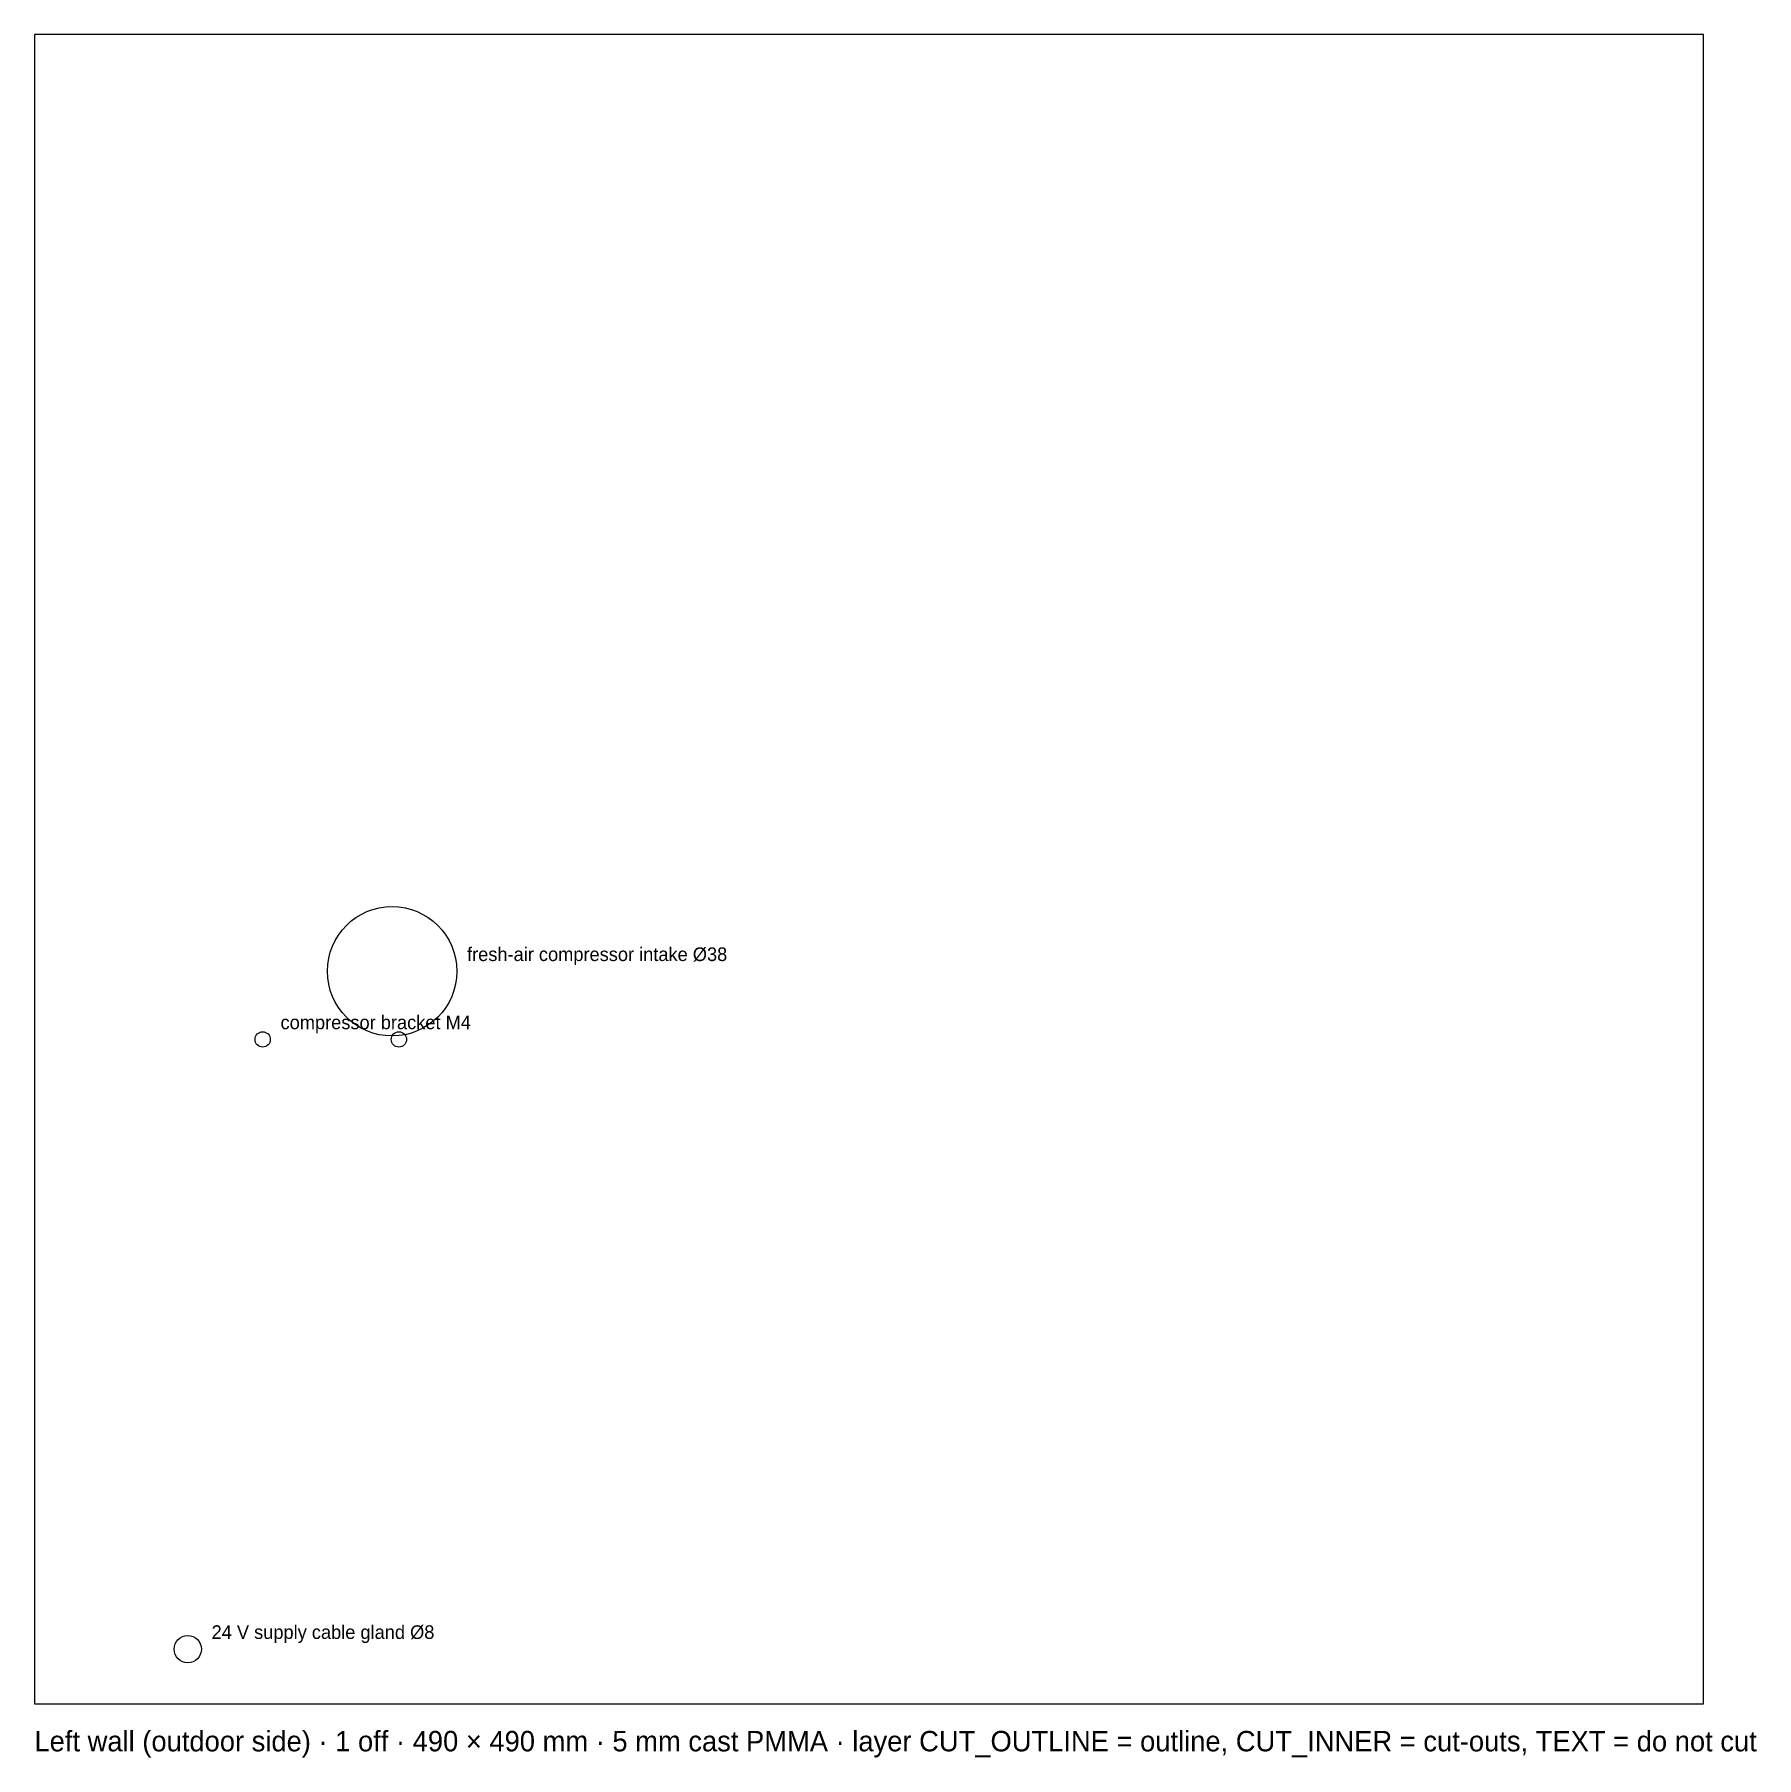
# Model space of a CAD drawing. Header units: millimetres. Extents: x 0 to 506, y -16 to 490.
import ezdxf

# ---------------------------------------------------------------- set-up
doc = ezdxf.new("R2010")
doc.units = ezdxf.units.MM
for name, color, linetype in [('CUT_INNER', 1, 'Continuous'), ('CUT_OUTLINE', 7, 'Continuous'), ('TEXT', 5, 'Continuous')]:
    doc.layers.add(name, color=color, linetype=linetype)

msp = doc.modelspace()

# ---------------------------------------------------------------- linework, layer by layer
at = {"layer": 'CUT_INNER'}
for centre, radius in [((105, 215), 19), ((67, 195), 2.25), ((107, 195), 2.25), ((45, 16), 4)]:
    msp.add_circle(centre, radius, dxfattribs=at)
at = {"layer": 'CUT_OUTLINE'}
msp.add_lwpolyline([(0, 0), (490, 0), (490, 490), (0, 490)], close=True, dxfattribs=at)

# ---------------------------------------------------------------- texts
at = {"layer": 'TEXT'}
for s, height, p in [('fresh-air compressor intake Ø38', 4, (127, 218)), ('compressor bracket M4', 4, (72.25, 198)), ('24 V supply cable gland Ø8', 4, (52, 19)), ('Left wall (outdoor side) · 1 off · 490 × 490 mm · 5 mm cast PMMA · layer CUT_OUTLINE = outline, CUT_INNER = cut-outs, TEXT = do not cut', 6, (0, -14))]:
    msp.add_text(s, height=height, dxfattribs=at).set_placement(p)

doc.saveas('drawing.dxf')
